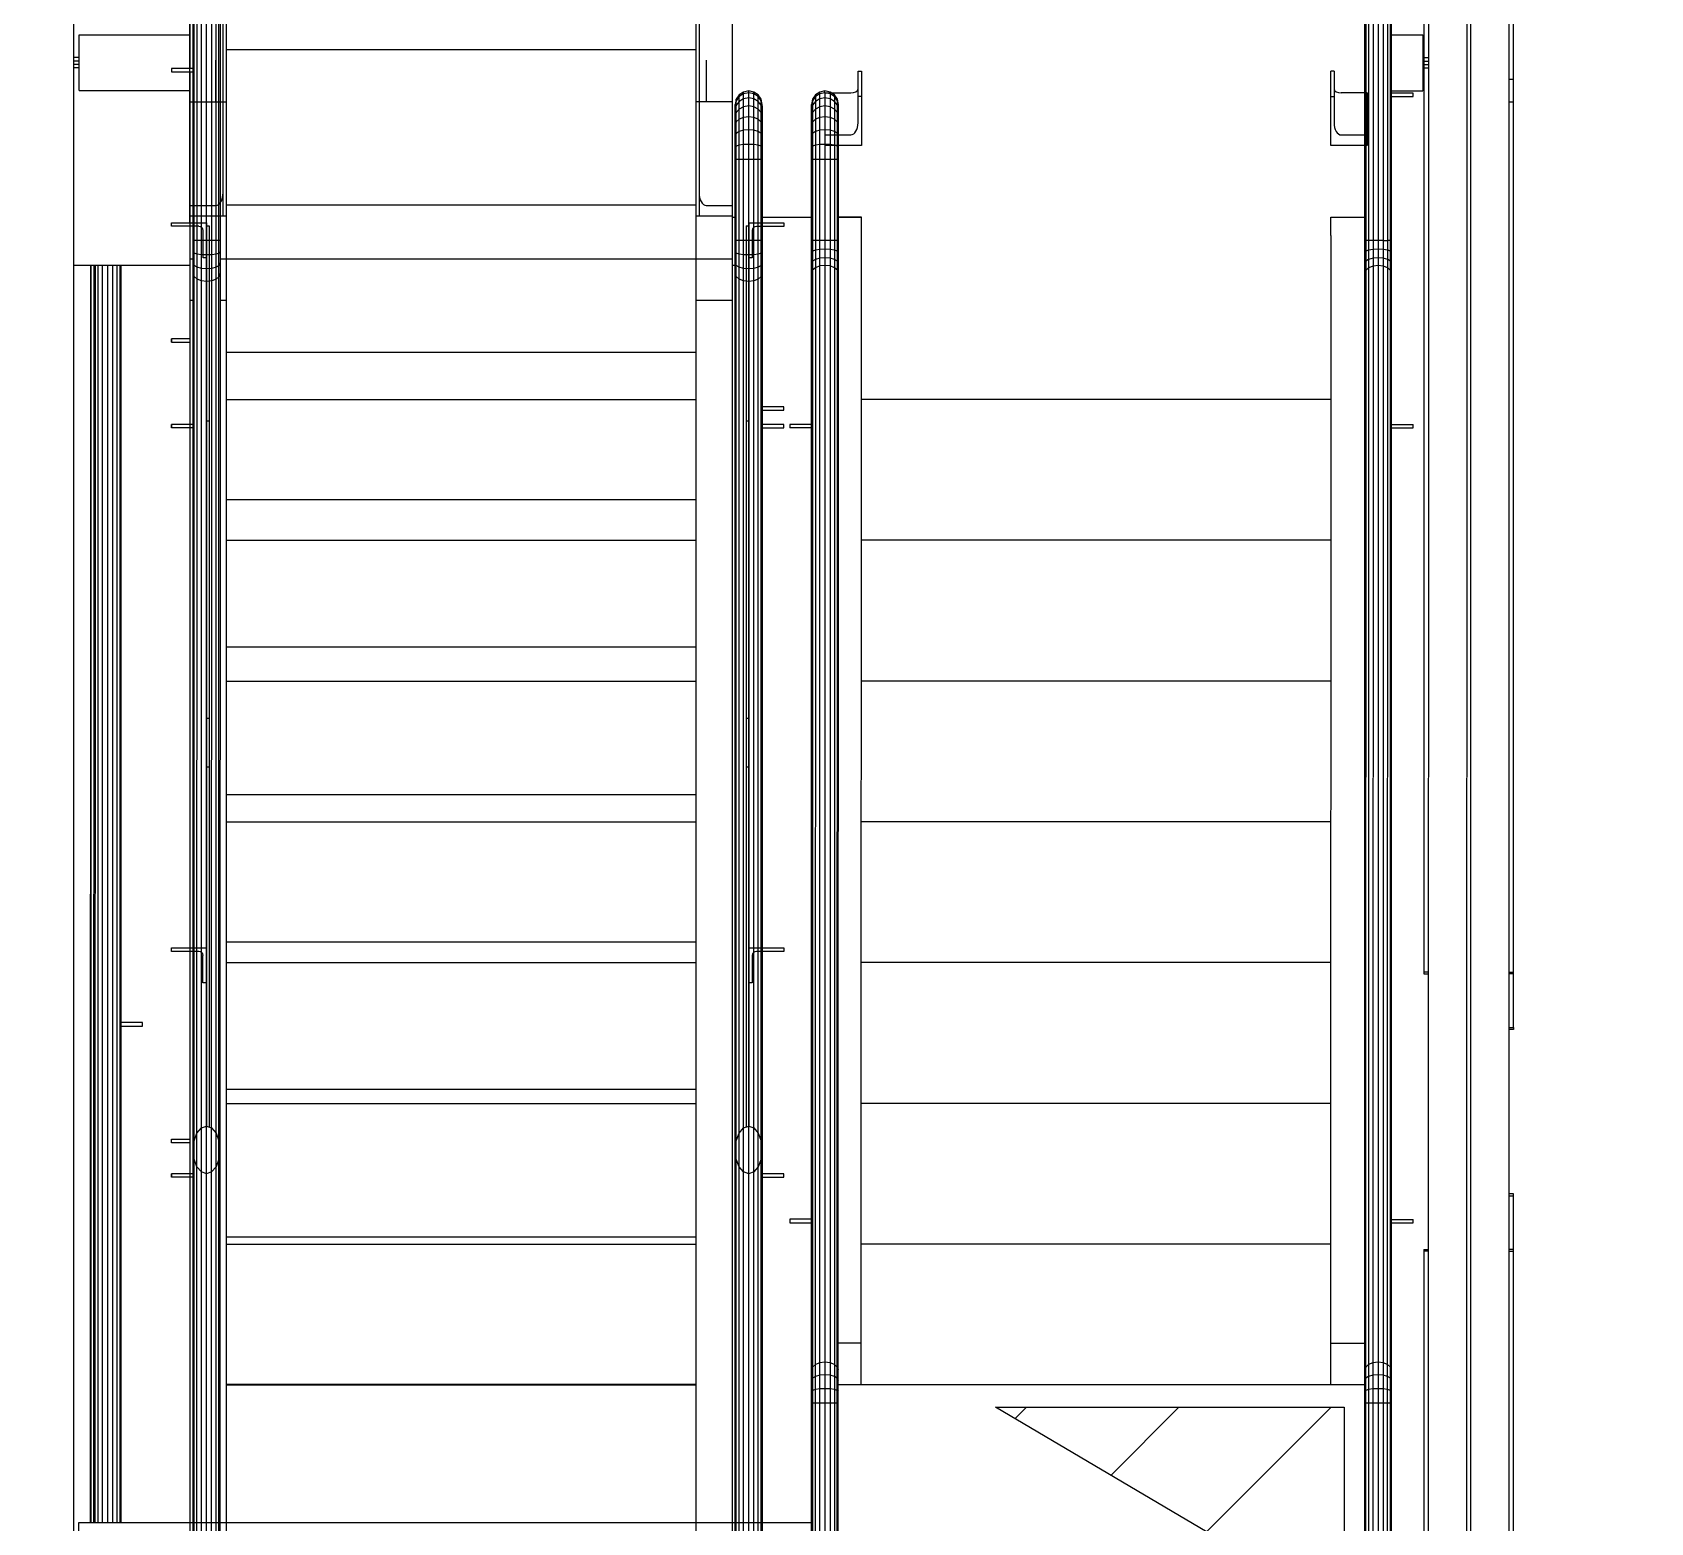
# Model space of a CAD drawing. Header units: metres. Extents: x 0 to 63075, y 0 to 44550.
# Drawn here: x 60623.9 to 61064.1, y 40484 to 40889.3 of the extents above; entities that cross this region are included whole.
import ezdxf

# ---------------------------------------------------------------- set-up
doc = ezdxf.new("R2010")
doc.units = ezdxf.units.M
doc.header["$LTSCALE"] = 75
for name, color, linetype in [('GSB', 7, 'Continuous'), ('ML6', 1, 'Continuous'), ('SDM', 7, 'Continuous'), ('SL1', 8, 'Continuous')]:
    doc.layers.add(name, color=color, linetype=linetype)
doc.styles.add('ROMANS', font='ROMANS.SHX')
doc.dimstyles.new('75___1-75', dxfattribs={"dimscale": 75, "dimtxt": 2.5, "dimasz": 2, "dimexe": 1.5, "dimexo": 1, "dimgap": 0.5, "dimtad": 1, "dimdec": 0, "dimzin": 12, "dimtxsty": 'ROMANS', "dimcen": 0, "dimclrd": 256, "dimclre": 256, "dimclrt": 3, "dimazin": 3, "dimtfac": 1, "dimtdec": 0, "dimtmove": 0, "dimatfit": 0, "dimfxl": 1, "dimlwd": -1, "dimlwe": -1, "dimarcsym": 0})

# ---------------------------------------------------------------- blocks, each defined once
blk = doc.blocks.new('A$C6bae614f')
at = {"layer": 'SL1'}
h = blk.add_hatch(dxfattribs=at)
h.set_pattern_fill('_USER', color=256, scale=195, angle=44.9981, style=0, pattern_type=0)
h.set_pattern_definition([(44.99813, (326091.56, -18363.04), (-137.8813, 137.89033), [])])
h.paths.add_polyline_path([(419996.5, 44391), (419613.2, 44617.3), (420245.1, 44617.3), (420245.1, 44029.3)])
for p, q in [((418160, 44408.3), (418160.1, 48102.3)), ((418161.8, 44408.3), (418161.9, 48102.3)), ((418167.1, 44408.3), (418167.2, 48102.3)), ((418175, 44408.3), (418175.1, 48102.3)), ((418184.4, 44408.3), (418184.5, 48102.3)), ((418193.7, 44408.3), (418193.8, 48102.3)), ((418201.6, 44408.3), (418201.7, 48102.3)), ((418206.9, 44408.3), (418207, 48102.3)), ((418208.9, 48102.3), (418208.8, 44408.3)), ((420282, 42230.2), (420282.2, 48102.2)), ((420284, 48102.2), (420283.8, 42218.4)), ((420289.3, 48102.2), (420289.1, 42210.5)), ((420297.2, 48102.2), (420297, 42205.2)), ((420306.6, 48102.2), (420306.4, 42203.3)), ((420315.9, 48102.2), (420315.7, 42208.3)), ((420323.6, 42213.4), (420323.8, 48102.2)), ((420328.9, 42221.1), (420329.1, 48102.2)), ((420330.8, 42230.2), (420331, 48061.7)), ((420397.5, 48017.2), (420397.3, 42288.2)), ((420467.3, 42288.2), (420467.5, 48017.2)), ((420473.6, 48017.2), (420473.4, 42288.2)), ((420543.5, 48017.2), (420543.3, 42288.2)), ((420551.6, 45305.4), (420551.7, 48029.7)), ((417943.5, 47990.8), (417943.3, 42266.8)), ((418154.5, 47855), (418154.4, 47042.6)), ((418220.3, 42757), (418220.5, 47300.4)), ((419070.5, 47300.4), (419070.3, 42757)), ((420389.3, 47293.3), (420389.2, 45402.2)), ((418154.4, 46762.8), (418154.4, 47242.3)), ((418214.4, 46774.9), (418214.4, 47242.3)), ((419076.6, 47242.3), (419076.6, 46774.9)), ((419136.5, 47242.3), (419136.4, 42757)), ((417953.5, 47103.3), (418154.4, 47103.3)), ((417953.5, 47002.3), (417953.5, 47103.3)), ((420330.9, 47103.2), (420387.4, 47103.2)), ((420387.4, 47103.2), (420387.4, 47002.2)), ((418220.5, 47076.7), (419070.5, 47076.7)), ((417953.5, 47062.3), (417943.5, 47062.3)), ((417943.5, 47056), (417953.5, 47056)), ((417943.5, 47056), (417943.5, 47049.7)), ((417953.5, 47049.7), (417943.5, 47049.7)), ((418201.5, 46982.2), (418201.5, 47057.5)), ((419089.5, 47057.5), (419089.5, 46982.2)), ((420387.4, 47062.2), (420397.5, 47062.2)), ((420387.4, 47055.9), (420397.5, 47055.9)), ((420387.4, 47049.6), (420397.5, 47049.6)), ((417953.5, 47043.4), (417943.5, 47043.4)), ((418160, 47042.6), (418120.9, 47042.6)), ((418120.9, 47042.6), (418120.9, 47036.2)), ((418120.9, 47036.2), (418160, 47036.2)), ((418154.4, 47036.2), (418154.4, 46697.8)), ((419364.4, 47037.6), (419370.5, 47037.6)), ((419364.4, 46944.2), (419364.4, 47037.6)), ((419370.5, 47037.6), (419370.5, 46903.1)), ((420220.5, 46903.1), (420220.5, 47037.6)), ((420226.6, 47037.6), (420220.5, 47037.6)), ((420226.6, 47037.6), (420226.6, 46944.1)), ((420387.4, 47043.3), (420397.5, 47043.3)), ((420543.5, 47023), (420551.7, 47023)), ((417953.5, 47002.3), (418154.4, 47002.3)), ((419144, 46986.6), (419142.1, 46977.3)), ((419149.3, 46994.5), (419144, 46986.6)), ((419149.3, 46991.6), (419144, 46983.9)), ((419144, 46983.9), (419144, 46986.6)), ((419149.2, 44408.3), (419149.3, 46994.5)), ((419157.2, 46999.8), (419149.3, 46994.5)), ((419157.2, 46996.7), (419149.3, 46991.6)), ((419157.2, 46987.7), (419149.3, 46982.9)), ((419157.1, 44408.3), (419157.2, 46999.8)), ((419166.5, 47001.7), (419157.2, 46999.8)), ((419166.5, 46998.6), (419157.2, 46996.7)), ((419166.5, 46989.4), (419157.2, 46987.7)), ((419166.4, 44408.3), (419166.5, 47001.7)), ((419175.9, 46999.8), (419166.5, 47001.7)), ((419175.9, 46996.7), (419166.5, 46998.6)), ((419175.9, 46987.7), (419166.5, 46989.4)), ((419175.8, 44408.3), (419175.9, 46999.8)), ((419183.8, 46994.5), (419175.9, 46999.8)), ((419183.8, 46991.6), (419175.9, 46996.7)), ((419183.8, 46982.9), (419175.9, 46987.7)), ((419183.7, 44408.3), (419183.8, 46994.5)), ((419189.1, 46986.6), (419183.8, 46994.5)), ((419189.1, 46983.9), (419183.8, 46991.6)), ((419189, 44408.3), (419189.1, 46986.6)), ((419190.9, 46977.3), (419189.1, 46986.6)), ((419281.9, 46986.6), (419280, 46977.3)), ((419281.9, 46986.6), (419281.7, 42203.9)), ((419287.2, 46994.5), (419281.9, 46986.6)), ((419287.2, 46991.6), (419281.9, 46983.9)), ((419287.2, 46991.6), (419287, 42196)), ((419295.1, 46999.8), (419287.2, 46994.5)), ((419295.1, 46996.7), (419287.2, 46991.6)), ((419287.2, 46991.6), (419287.2, 46994.5)), ((419295.1, 46987.7), (419287.2, 46982.9)), ((419294.9, 42193.8), (419295.1, 46999.8)), ((419304.4, 47001.7), (419295.1, 46999.8)), ((419304.4, 46998.6), (419295.1, 46996.7)), ((419304.4, 46989.4), (419295.1, 46987.7)), ((419304.4, 46998.6), (419304.3, 42188.9)), ((419304.4, 46998.6), (419304.4, 47001.7)), ((419313.8, 46999.8), (419304.4, 47001.7)), ((419313.8, 46996.7), (419304.4, 46998.6)), ((419304.4, 46998.1), (419351.5, 46998.1)), ((419313.8, 46987.7), (419304.4, 46989.4)), ((419313.8, 46999.8), (419313.6, 42193.8)), ((419321.7, 46994.5), (419313.8, 46999.8)), ((419321.7, 46991.6), (419313.8, 46996.7)), ((419321.7, 46982.9), (419313.8, 46987.7)), ((419321.7, 46994.5), (419321.5, 42196)), ((419327, 46986.6), (419321.7, 46994.5)), ((419327, 46983.9), (419321.7, 46991.6)), ((419327, 46983.9), (419327, 46986.6)), ((419328.8, 46977.3), (419327, 46986.6)), ((419370.5, 46991.6), (419364.4, 46991.6)), ((420220.5, 46991.6), (420226.6, 46991.6)), ((420286.5, 46998.1), (420239.5, 46998.1)), ((420286.5, 46998.1), (420286.5, 46903.1)), ((420330.9, 47002.2), (420387.4, 47002.2)), ((420370, 46997.7), (420330.9, 46997.7)), ((420330.9, 46991.4), (420370, 46991.4)), ((420370, 46991.4), (420370, 46997.7)), ((418154.4, 46982.2), (418220.5, 46982.2)), ((419136.5, 46982.2), (419070.5, 46982.2)), ((419142, 44408.3), (419142.1, 46974.8)), ((419144, 46983.9), (419142.1, 46974.8)), ((419142.1, 46974.8), (419142.1, 46977.3)), ((419144, 46975.8), (419142.1, 46967.4)), ((419144, 46962.8), (419142.1, 46955.5)), ((419143.9, 44408.3), (419144, 46983.9)), ((419149.3, 46982.9), (419144, 46975.8)), ((419149.3, 46969), (419144, 46962.8)), ((419157.2, 46973.1), (419149.3, 46969)), ((419166.5, 46974.5), (419157.2, 46973.1)), ((419175.9, 46973.1), (419166.5, 46974.5)), ((419183.8, 46969), (419175.9, 46973.1)), ((419189.1, 46975.8), (419183.8, 46982.9)), ((419189.1, 46962.8), (419183.8, 46969)), ((419190.9, 46974.8), (419189.1, 46983.9)), ((419190.9, 46967.4), (419189.1, 46975.8)), ((419190.9, 46955.5), (419189.1, 46962.8)), ((419190.9, 46974.8), (419190.8, 44408.3)), ((419190.9, 46974.8), (419190.9, 46977.3)), ((419279.9, 42215.8), (419280, 46974.8)), ((419281.9, 46983.9), (419280, 46974.8)), ((419280, 46974.8), (419280, 46977.3)), ((419281.9, 46975.8), (419280, 46967.4)), ((419281.9, 46962.8), (419280, 46955.5)), ((419287.2, 46982.9), (419281.9, 46975.8)), ((419287.2, 46968.9), (419281.9, 46962.8)), ((419295.1, 46973.1), (419287.2, 46968.9)), ((419304.4, 46974.5), (419295.1, 46973.1)), ((419313.8, 46973.1), (419304.4, 46974.5)), ((419321.7, 46968.9), (419313.8, 46973.1)), ((419327, 46975.8), (419321.7, 46982.9)), ((419327, 46962.8), (419321.7, 46968.9)), ((419326.8, 42206.7), (419327, 46975.8)), ((419328.8, 46974.8), (419327, 46983.9)), ((419327, 46975.8), (419327, 46983.9)), ((419328.8, 46967.4), (419327, 46975.8)), ((419328.8, 46955.5), (419327, 46962.8)), ((419328.7, 42215.8), (419328.8, 46974.8)), ((419328.8, 46974.8), (419328.8, 46977.3)), ((420543.5, 46982.3), (420551.7, 46982.3)), ((419144, 46945.5), (419142.1, 46939.6)), ((419149.3, 46950.4), (419144, 46945.5)), ((419149.3, 46928.2), (419144, 46924.7)), ((419157.2, 46953.7), (419149.3, 46950.4)), ((419157.2, 46930.4), (419149.3, 46928.2)), ((419166.5, 46954.8), (419157.2, 46953.7)), ((419166.5, 46931.3), (419157.2, 46930.4)), ((419175.9, 46953.7), (419166.5, 46954.8)), ((419175.9, 46930.4), (419166.5, 46931.3)), ((419183.8, 46950.4), (419175.9, 46953.7)), ((419183.8, 46928.2), (419175.9, 46930.4)), ((419189.1, 46945.4), (419183.8, 46950.4)), ((419189.1, 46924.7), (419183.8, 46928.2)), ((419190.9, 46939.6), (419189.1, 46945.4)), ((419281.9, 46945.4), (419280, 46939.6)), ((419287.2, 46950.4), (419281.9, 46945.4)), ((419287.2, 46928.1), (419281.9, 46924.7)), ((419295.1, 46953.7), (419287.2, 46950.4)), ((419295.1, 46930.4), (419287.2, 46928.1)), ((419304.4, 46954.8), (419295.1, 46953.7)), ((419304.4, 46931.2), (419295.1, 46930.4)), ((419313.8, 46953.7), (419304.4, 46954.8)), ((419313.8, 46930.4), (419304.4, 46931.2)), ((419321.7, 46950.4), (419313.8, 46953.7)), ((419321.7, 46928.1), (419313.8, 46930.4)), ((419327, 46945.4), (419321.7, 46950.4)), ((419327, 46924.7), (419321.7, 46928.1)), ((419328.8, 46939.6), (419327, 46945.4)), ((419144, 46924.7), (419142.1, 46920.7)), ((419144, 46901.6), (419142.1, 46899.5)), ((419149.3, 46903.4), (419144, 46901.6)), ((419157.2, 46904.5), (419149.3, 46903.4)), ((419166.5, 46905), (419157.2, 46904.5)), ((419175.9, 46904.5), (419166.5, 46905)), ((419183.8, 46903.4), (419175.9, 46904.5)), ((419189.1, 46901.6), (419183.8, 46903.4)), ((419190.9, 46920.7), (419189.1, 46924.7)), ((419190.9, 46899.5), (419189.1, 46901.6)), ((419281.9, 46924.7), (419280, 46920.7)), ((419281.9, 46901.6), (419280, 46899.5)), ((419287.2, 46903.4), (419281.9, 46901.6)), ((419295.1, 46904.5), (419287.2, 46903.4)), ((419304.4, 46905), (419295.1, 46904.5)), ((419304.4, 46922.1), (419351.5, 46922.1)), ((419313.8, 46904.5), (419304.4, 46905)), ((419370.5, 46903.1), (419304.4, 46903.1)), ((419321.7, 46903.4), (419313.8, 46904.5)), ((419327, 46901.6), (419321.7, 46903.4)), ((419328.8, 46920.7), (419327, 46924.7)), ((419328.8, 46899.5), (419327, 46901.6)), ((420286.5, 46903.1), (420220.5, 46903.1)), ((420239.5, 46922.1), (420286.5, 46922.1)), ((419190.9, 46877.3), (419142.1, 46877.3)), ((419281.9, 46877.3), (419280, 46877.3)), ((419287.2, 46877.3), (419281.9, 46877.3)), ((419295.1, 46877.3), (419287.2, 46877.3)), ((419304.4, 46877.3), (419295.1, 46877.3)), ((419313.8, 46877.3), (419304.4, 46877.3)), ((419321.7, 46877.3), (419313.8, 46877.3)), ((419327, 46877.3), (419321.7, 46877.3)), ((419328.8, 46877.3), (419327, 46877.3)), ((418154.4, 46794.5), (418201.5, 46794.5)), ((418220.5, 46795.7), (419070.5, 46795.7)), ((419089.5, 46794.5), (419136.5, 46794.5)), ((418120.9, 46756.5), (418120.9, 46762.8)), ((418120.9, 46762.8), (418184.4, 46762.8)), ((418170.4, 46756.5), (418120.9, 46756.5)), ((418154.4, 46756.5), (418154.3, 42602.3)), ((418220.5, 46774.9), (418154.4, 46774.9)), ((418184.4, 46762.8), (418184.4, 45126.6)), ((418184.4, 46757.2), (418189.2, 46757.2)), ((418189.2, 46757.2), (418189.2, 45124.9)), ((419136.5, 46774.9), (419070.5, 46774.9)), ((419136.5, 46773.2), (419142.1, 46773.2)), ((419161.8, 46757.2), (419161.7, 45124.9)), ((419161.8, 46757.2), (419166.6, 46757.2)), ((419166.6, 46762.8), (419166.5, 45126.5)), ((419166.6, 46762.8), (419230.1, 46762.8)), ((419230.1, 46756.4), (419180.6, 46756.4)), ((419190.9, 46773.2), (419280, 46773.2)), ((419230.1, 46762.8), (419230.1, 46756.4)), ((419328.8, 46773.2), (419370.5, 46773.2)), ((419370.5, 46773.2), (419328.8, 46773.2)), ((419328.8, 46773.2), (419370.5, 46773.2)), ((419370.4, 44733.2), (419370.5, 46773.2)), ((420220.5, 46773.1), (420282.1, 46773.1)), ((420220.5, 46739.6), (420220.5, 46773.1)), ((418161.9, 46731.1), (418160, 46731.1)), ((418167.2, 46731.1), (418161.9, 46731.1)), ((418175.1, 46731.1), (418167.2, 46731.1)), ((418184.4, 46731.1), (418175.1, 46731.1)), ((418178.1, 46699.3), (418178.1, 46748.8)), ((418193.8, 46731.1), (418184.4, 46731.1)), ((418201.7, 46731.1), (418193.8, 46731.1)), ((418207, 46731.1), (418201.7, 46731.1)), ((418208.8, 46731.1), (418207, 46731.1)), ((419183.8, 46731), (419142.1, 46731)), ((419172.9, 46748.8), (419172.9, 46699.3)), ((419189, 46731), (419183.8, 46731)), ((419190.9, 46731), (419189, 46731)), ((419281.9, 46730.9), (419280, 46730.9)), ((419287.2, 46730.9), (419281.9, 46730.9)), ((419295.1, 46730.9), (419287.2, 46730.9)), ((419304.4, 46730.9), (419295.1, 46730.9)), ((419313.8, 46730.9), (419304.4, 46730.9)), ((419321.7, 46730.9), (419313.8, 46730.9)), ((419327, 46730.9), (419321.7, 46730.9)), ((419328.8, 46730.9), (419327, 46730.9)), ((420220.5, 46739.6), (420220.4, 44657.7)), ((420284, 46730.9), (420282.1, 46730.9)), ((420289.3, 46730.9), (420284, 46730.9)), ((420297.2, 46730.9), (420289.3, 46730.9)), ((420306.5, 46730.9), (420297.2, 46730.9)), ((420315.8, 46730.9), (420306.5, 46730.9)), ((420315.8, 46730.9), (420323.8, 46730.9)), ((420329, 46730.9), (420323.8, 46730.9)), ((420330.9, 46730.9), (420329, 46730.9)), ((418154.4, 46697.8), (418160, 46697.8)), ((418161.9, 46707.8), (418160, 46709.8)), ((418167.2, 46706.2), (418161.9, 46707.8)), ((418175.1, 46705), (418167.2, 46706.2)), ((418184.4, 46704.6), (418175.1, 46705)), ((418184.4, 46699.3), (418178.1, 46699.3)), ((418193.8, 46705), (418184.4, 46704.6)), ((418201.7, 46706.2), (418193.8, 46705)), ((418207, 46707.8), (418201.7, 46706.2)), ((418208.8, 46709.8), (418207, 46707.8)), ((418208.8, 46697.8), (418220.5, 46697.8)), ((418220.5, 46697.8), (419136.5, 46697.8)), ((419144, 46707.8), (419142.1, 46709.8)), ((419149.3, 46706.1), (419144, 46707.8)), ((419157.2, 46705), (419149.3, 46706.1)), ((419166.5, 46704.6), (419157.2, 46705)), ((419175.8, 46705), (419166.5, 46704.6)), ((419172.9, 46699.3), (419166.6, 46699.3)), ((419183.8, 46706.1), (419175.8, 46705)), ((419189, 46707.8), (419183.8, 46706.1)), ((419190.9, 46709.8), (419189, 46707.8)), ((419280, 46709.7), (419281.9, 46711.7)), ((419280, 46709.7), (419281.9, 46707.8)), ((419281.9, 46693.4), (419280, 46689.5)), ((419287.2, 46713.4), (419281.9, 46711.7)), ((419287.2, 46696.7), (419281.9, 46693.4)), ((419295.1, 46714.5), (419287.2, 46713.4)), ((419295.1, 46698.9), (419287.2, 46696.7)), ((419304.4, 46714.9), (419295.1, 46714.5)), ((419304.4, 46699.6), (419295.1, 46698.9)), ((419313.8, 46714.5), (419304.4, 46714.9)), ((419313.8, 46698.9), (419304.4, 46699.6)), ((419321.7, 46713.4), (419313.8, 46714.5)), ((419321.7, 46696.7), (419313.8, 46698.9)), ((419327, 46711.7), (419321.7, 46713.4)), ((419327, 46693.4), (419321.7, 46696.7)), ((419328.8, 46709.7), (419327, 46711.7)), ((419328.8, 46689.5), (419327, 46693.4)), ((420284, 46711.7), (420282.1, 46709.7)), ((420284, 46693.4), (420282.1, 46689.5)), ((420289.3, 46713.4), (420284, 46711.7)), ((420289.3, 46696.6), (420284, 46693.4)), ((420297.2, 46714.5), (420289.3, 46713.4)), ((420297.2, 46698.8), (420289.3, 46696.6)), ((420306.5, 46714.9), (420297.2, 46714.5)), ((420306.5, 46699.6), (420297.2, 46698.8)), ((420315.8, 46714.5), (420306.5, 46714.9)), ((420315.8, 46698.8), (420306.5, 46699.6)), ((420323.8, 46713.4), (420315.8, 46714.5)), ((420323.8, 46696.6), (420315.8, 46698.8)), ((420329, 46711.7), (420323.8, 46713.4)), ((420329, 46693.4), (420323.8, 46696.6)), ((420330.9, 46709.7), (420329, 46711.7)), ((420330.9, 46689.5), (420329, 46693.4)), ((417943.5, 46686.3), (418154.4, 46686.3)), ((417974, 46686.3), (417973.9, 44408.3)), ((417975, 46686.3), (417974.9, 44408.3)), ((417980.5, 44408.3), (417980.6, 46686.3)), ((417982.4, 46686.3), (417982.3, 44408.3)), ((417987.7, 46686.3), (417987.6, 44408.3)), ((417995.6, 46686.3), (417995.6, 44408.3)), ((418005, 46686.3), (418004.9, 44408.3)), ((418014.3, 46686.3), (418014.2, 44408.3)), ((418022.2, 46686.3), (418022.1, 44408.3)), ((418027.5, 46686.3), (418027.4, 44408.3)), ((418029.4, 46686.3), (418029.3, 44408.3)), ((418161.9, 46685.7), (418160, 46689.6)), ((418161.9, 46665.6), (418160, 46671.2)), ((418167.2, 46682.4), (418161.9, 46685.7)), ((418167.2, 46660.8), (418161.9, 46665.6)), ((418175.1, 46680.2), (418167.2, 46682.4)), ((418184.4, 46679.4), (418175.1, 46680.2)), ((418193.8, 46680.2), (418184.4, 46679.4)), ((418201.7, 46682.4), (418193.8, 46680.2)), ((418207, 46685.7), (418201.7, 46682.4)), ((418207, 46665.6), (418201.7, 46660.8)), ((418208.8, 46689.6), (418207, 46685.7)), ((418208.8, 46671.2), (418207, 46665.6)), ((419136.5, 46686.3), (419142.1, 46686.3)), ((419144, 46685.6), (419142.1, 46689.5)), ((419144, 46665.5), (419142.1, 46671.1)), ((419149.3, 46682.4), (419144, 46685.6)), ((419149.3, 46660.8), (419144, 46665.5)), ((419157.2, 46680.2), (419149.3, 46682.4)), ((419166.5, 46679.4), (419157.2, 46680.2)), ((419175.8, 46680.2), (419166.5, 46679.4)), ((419183.8, 46682.4), (419175.8, 46680.2)), ((419189, 46685.6), (419183.8, 46682.4)), ((419189, 46665.5), (419183.8, 46660.8)), ((419190.9, 46689.5), (419189, 46685.6)), ((419190.9, 46671.1), (419189, 46665.5)), ((419281.9, 46676.8), (419280, 46671.2)), ((419287.2, 46681.5), (419281.9, 46676.8)), ((419295.1, 46684.7), (419287.2, 46681.5)), ((419304.4, 46685.8), (419295.1, 46684.7)), ((419313.8, 46684.7), (419304.4, 46685.8)), ((419321.7, 46681.5), (419313.8, 46684.7)), ((419327, 46676.8), (419321.7, 46681.5)), ((419328.8, 46671.2), (419327, 46676.8)), ((420284, 46676.7), (420282.1, 46671.2)), ((420289.3, 46681.5), (420284, 46676.7)), ((420297.2, 46684.6), (420289.3, 46681.5)), ((420306.5, 46685.7), (420297.2, 46684.6)), ((420315.8, 46684.6), (420306.5, 46685.7)), ((420323.8, 46681.5), (420315.8, 46684.6)), ((420329, 46676.7), (420323.8, 46681.5)), ((420330.9, 46671.1), (420329, 46676.7)), ((418175.1, 46657.7), (418167.2, 46660.8)), ((418184.4, 46656.6), (418175.1, 46657.7)), ((418193.8, 46657.7), (418184.4, 46656.6)), ((418201.7, 46660.8), (418193.8, 46657.7)), ((419157.2, 46657.6), (419149.3, 46660.8)), ((419166.5, 46656.5), (419157.2, 46657.6)), ((419175.8, 46657.6), (419166.5, 46656.5)), ((419183.8, 46660.8), (419175.8, 46657.6)), ((418154.4, 46622.7), (418160, 46622.7)), ((418208.8, 46622.7), (418220.5, 46622.7)), ((419070.5, 46622.6), (419136.5, 46622.6)), ((418120.9, 46546.5), (418120.9, 46552.8)), ((418154.4, 46552.8), (418120.9, 46552.8)), ((418120.9, 46552.8), (418120.9, 46546.5)), ((418120.9, 46546.5), (418154.4, 46546.5)), ((418220.5, 46528.7), (419070.5, 46528.7)), ((418220.5, 46442.8), (419070.5, 46442.8)), ((419230, 46429.8), (419190.9, 46429.8)), ((419230, 46423.5), (419230, 46429.8)), ((420220.5, 46442.7), (419370.5, 46442.8)), ((418189.2, 46403.7), (418184.4, 46403.7)), ((419166.6, 46403.7), (419161.8, 46403.7)), ((419190.9, 46423.5), (419230, 46423.5)), ((418154.4, 46397.8), (418120.9, 46397.8)), ((418120.9, 46391.5), (418120.9, 46397.8)), ((418120.9, 46397.8), (418120.9, 46397.8)), ((418160, 46397.8), (418120.9, 46397.8)), ((418120.9, 46397.8), (418120.9, 46391.5)), ((418120.9, 46391.5), (418120.9, 46391.5)), ((418160, 46391.5), (418120.9, 46391.5)), ((419230, 46397.8), (419190.9, 46397.8)), ((419190.9, 46391.4), (419230, 46391.4)), ((419230, 46391.4), (419230, 46397.8)), ((419280, 46397.8), (419240.9, 46397.8)), ((419240.9, 46397.8), (419240.9, 46391.4)), ((419280, 46391.4), (419240.9, 46391.4)), ((420330.9, 46397.7), (420370, 46397.7)), ((420330.9, 46391.4), (420370, 46391.4)), ((420370, 46391.4), (420370, 46397.7)), ((418220.5, 46261.6), (419070.5, 46261.6)), ((418220.4, 46187.8), (419070.4, 46187.8)), ((420220.4, 46187.7), (419370.4, 46187.8)), ((418220.4, 45994.6), (419070.4, 45994.5)), ((418220.4, 45932.8), (419070.4, 45932.8)), ((420220.4, 45932.7), (419370.4, 45932.8)), ((418184.4, 45865.4), (418189.2, 45865.4)), ((419161.8, 45865.4), (419166.6, 45865.4)), ((418189.2, 45777), (418184.4, 45777)), ((419166.6, 45777), (419161.8, 45777)), ((418220.4, 45727.5), (419070.4, 45727.5)), ((418220.4, 45677.8), (419070.4, 45677.8)), ((420220.4, 45677.7), (419370.4, 45677.8)), ((418120.9, 45449.5), (418184.4, 45449.5)), ((418120.9, 45443.1), (418120.9, 45449.5)), ((418170.4, 45443.1), (418120.9, 45443.1)), ((418178, 45386), (418178, 45435.5)), ((418220.4, 45460.5), (419070.4, 45460.4)), ((419166.6, 45449.4), (419230.1, 45449.4)), ((419172.9, 45435.4), (419172.9, 45385.9)), ((419230.1, 45443.1), (419180.6, 45443.1)), ((419230.1, 45449.4), (419230.1, 45443.1)), ((418220.4, 45422.8), (419070.4, 45422.8)), ((420220.4, 45422.7), (419370.4, 45422.8)), ((420397.4, 45405.3), (420389.2, 45405.3)), ((420543.4, 45405.3), (420551.6, 45405.3)), ((418184.4, 45386), (418178, 45386)), ((419172.9, 45385.9), (419166.6, 45385.9)), ((420389.2, 45402.2), (420397.4, 45402.2)), ((420551.6, 45402.2), (420543.4, 45402.2)), ((418068.4, 45314.1), (418029.3, 45314.1)), ((418029.3, 45307.7), (418068.4, 45307.7)), ((418068.4, 45307.7), (418068.4, 45314.1)), ((420543.4, 45305.4), (420551.6, 45305.4)), ((420551.6, 45301.6), (420543.4, 45301.6)), ((420551.6, 45305.4), (420551.6, 45301.6)), ((418220.4, 45193.4), (419070.4, 45193.4)), ((418220.4, 45167.8), (419070.4, 45167.8)), ((420220.4, 45167.7), (419370.4, 45167.8)), ((418161.8, 45100), (418167.1, 45114)), ((418167.1, 45114), (418175, 45123.3)), ((418167.1, 45053), (418167.1, 45114)), ((418175, 45123.3), (418184.4, 45126.6)), ((418175, 45043.6), (418175, 45123.3)), ((418184.4, 45126.6), (418193.7, 45123.3)), ((418184.4, 45040.4), (418184.4, 45126.6)), ((418193.7, 45123.3), (418201.6, 45114)), ((418193.7, 45043.6), (418193.7, 45123.3)), ((418201.6, 45114), (418206.9, 45100)), ((418201.6, 45053), (418201.6, 45114)), ((419143.9, 45100), (419149.2, 45113.9)), ((419149.2, 45113.9), (419157.1, 45123.3)), ((419149.2, 45053), (419149.2, 45113.9)), ((419157.1, 45123.3), (419166.5, 45126.6)), ((419157.1, 45043.6), (419157.1, 45123.3)), ((419166.5, 45126.6), (419175.8, 45123.3)), ((419166.5, 45040.3), (419166.5, 45126.6)), ((419175.8, 45123.3), (419183.7, 45113.9)), ((419175.8, 45043.6), (419175.8, 45123.3)), ((419183.7, 45113.9), (419189, 45100)), ((419183.7, 45053), (419183.7, 45113.9)), ((418120.9, 45102.8), (418154.4, 45102.8)), ((418120.9, 45096.5), (418120.9, 45102.8)), ((418120.9, 45096.5), (418120.9, 45102.8)), ((418154.4, 45096.5), (418120.9, 45096.5)), ((418159.9, 42566.2), (418160, 45083.5)), ((418160, 45083.5), (418161.8, 45100)), ((418161.8, 45067), (418160, 45083.5)), ((418161.8, 45067), (418161.8, 45100)), ((418206.9, 45100), (418208.8, 45083.5)), ((418206.9, 45067), (418206.9, 45100)), ((418208.8, 45083.5), (418206.9, 45067)), ((418208.8, 45083.5), (418208.7, 42566.2)), ((419142, 42566.2), (419142.1, 45083.5)), ((419142.1, 45083.5), (419143.9, 45100)), ((419143.9, 45066.9), (419142.1, 45083.5)), ((419143.9, 45066.9), (419143.9, 45100)), ((419189, 45100), (419190.9, 45083.4)), ((419189, 45066.9), (419189, 45100)), ((419190.9, 45083.4), (419189, 45066.9)), ((419190.9, 45083.4), (419190.8, 42566.2)), ((418161.7, 42561), (418161.8, 45067)), ((418167.1, 45053), (418161.8, 45067)), ((418167, 42556.5), (418167.1, 45053)), ((418175, 45043.6), (418167.1, 45053)), ((418201.6, 45053), (418193.7, 45043.6)), ((418201.5, 42556.5), (418201.6, 45053)), ((418206.9, 45067), (418201.6, 45053)), ((418206.8, 42560.9), (418206.9, 45067)), ((419143.8, 42560.9), (419143.9, 45066.9)), ((419149.2, 45053), (419143.9, 45066.9)), ((419149.1, 42556.4), (419149.2, 45053)), ((419157.1, 45043.6), (419149.2, 45053)), ((419183.7, 45053), (419175.8, 45043.6)), ((419183.6, 42556.4), (419183.7, 45053)), ((419189, 45066.9), (419183.7, 45053)), ((419188.9, 42560.9), (419189, 45066.9)), ((418120.9, 45040.3), (418120.9, 45040.3)), ((418120.9, 45034), (418120.9, 45040.3)), ((418160, 45040.3), (418120.9, 45040.3)), ((418120.9, 45040.3), (418120.9, 45034)), ((418120.9, 45034), (418120.9, 45034)), ((418160, 45034), (418120.9, 45034)), ((418184.4, 45040.4), (418175, 45043.6)), ((418175, 42553.5), (418175, 45043.6)), ((418184.3, 42552.4), (418184.4, 45040.4)), ((418193.7, 45043.6), (418184.4, 45040.4)), ((418193.6, 42553.5), (418193.7, 45043.6)), ((419157, 42553.4), (419157.1, 45043.6)), ((419166.5, 45040.3), (419157.1, 45043.6)), ((419166.4, 42552.4), (419166.5, 45040.3)), ((419175.8, 45043.6), (419166.5, 45040.3)), ((419175.7, 42553.4), (419175.8, 45043.6)), ((419230, 45040.3), (419190.9, 45040.3)), ((419190.9, 45033.9), (419230, 45033.9)), ((419230, 45033.9), (419230, 45040.3)), ((420551.6, 45003.9), (420543.4, 45003.9)), ((420543.4, 45000.1), (420551.6, 45000.1)), ((420551.5, 42275.7), (420551.6, 45000.1)), ((420551.6, 45000.1), (420551.6, 45003.9)), ((419280, 44957.8), (419240.9, 44957.8)), ((419240.9, 44957.8), (419240.9, 44951.4)), ((419240.9, 44951.4), (419280, 44951.4)), ((420330.8, 44957.7), (420369.9, 44957.7)), ((420330.8, 44951.4), (420369.9, 44951.4)), ((420369.9, 44951.4), (420369.9, 44957.7)), ((418220.4, 44926.3), (419070.4, 44926.3)), ((418220.4, 44912.8), (419070.4, 44912.8)), ((420220.4, 44912.7), (419370.4, 44912.8)), ((420389.2, 44903.2), (420389.1, 42355.5)), ((420389.2, 44903.2), (420397.4, 44903.2)), ((420397.4, 44900.1), (420389.2, 44900.1)), ((420551.6, 44903.2), (420543.4, 44903.2)), ((420543.4, 44900.1), (420551.6, 44900.1)), ((419370.4, 44733.2), (419328.8, 44733.2)), ((419370.4, 44657.8), (419370.4, 44733.2)), ((420282, 44733.1), (420220.4, 44733.1)), ((419281.8, 44689.9), (419280, 44684.3)), ((419281.8, 44669.9), (419280, 44666)), ((419287.1, 44694.6), (419281.8, 44689.9)), ((419287.1, 44673.1), (419281.8, 44669.9)), ((419295, 44697.8), (419287.1, 44694.6)), ((419295, 44675.3), (419287.1, 44673.1)), ((419304.4, 44698.9), (419295, 44697.8)), ((419304.4, 44676.1), (419295, 44675.3)), ((419313.7, 44697.8), (419304.4, 44698.9)), ((419313.7, 44675.3), (419304.4, 44676.1)), ((419321.6, 44694.6), (419313.7, 44697.8)), ((419321.6, 44673.1), (419313.7, 44675.3)), ((419326.9, 44689.9), (419321.6, 44694.6)), ((419326.9, 44669.9), (419321.6, 44673.1)), ((419328.8, 44684.3), (419326.9, 44689.9)), ((419328.8, 44666), (419326.9, 44669.9)), ((420283.9, 44689.9), (420282, 44684.3)), ((420283.9, 44669.8), (420282, 44665.9)), ((420289.2, 44694.6), (420283.9, 44689.9)), ((420289.2, 44673.1), (420283.9, 44669.8)), ((420297.1, 44697.8), (420289.2, 44694.6)), ((420297.1, 44675.3), (420289.2, 44673.1)), ((420306.4, 44698.9), (420297.1, 44697.8)), ((420306.4, 44676), (420297.1, 44675.3)), ((420315.8, 44697.8), (420306.4, 44698.9)), ((420315.8, 44675.3), (420306.4, 44676)), ((420323.7, 44694.6), (420315.8, 44697.8)), ((420323.7, 44673.1), (420315.8, 44675.3)), ((420329, 44689.9), (420323.7, 44694.6)), ((420329, 44669.8), (420323.7, 44673.1)), ((420330.8, 44684.3), (420329, 44689.9)), ((420330.8, 44665.9), (420329, 44669.8)), ((418220.4, 44659.3), (419070.4, 44659.2)), ((418220.4, 44657.8), (419070.4, 44657.8)), ((419281.8, 44647.8), (419280, 44645.8)), ((419287.1, 44649.4), (419281.8, 44647.8)), ((419295, 44650.6), (419287.1, 44649.4)), ((419304.4, 44650.9), (419295, 44650.6)), ((419313.7, 44650.6), (419304.4, 44650.9)), ((419321.6, 44649.4), (419313.7, 44650.6)), ((419326.9, 44647.8), (419321.6, 44649.4)), ((419328.8, 44645.8), (419326.9, 44647.8)), ((420282, 44657.7), (419328.8, 44657.8)), ((420283.9, 44647.7), (420282, 44645.7)), ((420289.2, 44649.4), (420283.9, 44647.7)), ((420297.1, 44650.5), (420289.2, 44649.4)), ((420306.4, 44650.9), (420297.1, 44650.5)), ((420315.8, 44650.5), (420306.4, 44650.9)), ((420323.7, 44649.4), (420315.8, 44650.5)), ((420329, 44647.7), (420323.7, 44649.4)), ((420330.8, 44645.7), (420329, 44647.7)), ((419328.8, 44624.6), (419280, 44624.6)), ((420330.8, 44624.5), (420282, 44624.5)), ((417953.4, 44408.3), (419280, 44408.3)), ((417953.4, 44307.3), (417953.4, 44408.3))]:
    blk.add_line(p, q, dxfattribs=at)
blk.add_lwpolyline([(419996.5, 44391), (419613.2, 44617.3), (420245.1, 44617.3), (420245.1, 44029.3)], close=True, dxfattribs=at)
for centre, start, end in [((418170.4, 46748.8), 359.9981, 89.9981), ((419180.6, 46748.8), 89.9981, 179.9981), ((418170.4, 45435.5), 359.9981, 89.9981), ((419180.6, 45435.4), 89.9981, 179.9981)]:
    blk.add_arc(centre, 7.65, start, end, dxfattribs=at)
for centre, major_axis, ratio, start_param, end_param in [((419351.5, 47005.6), (12.9, 0), 0.584921, 4.712389, 6.283185), ((420239.5, 47005.6), (-12.9, 0), 0.584921, 0, 1.570796), ((419351.5, 46944.2), (0, -22.1), 0.584921, 0, 1.570796), ((420239.5, 46944.1), (0, -22.1), 0.584921, 4.712389, 6.283185), ((418201.5, 46817.3), (0, -22.8), 0.565757, 0, 1.570796), ((419089.5, 46817.3), (0, 22.8), 0.565757, 1.570796, 3.141593)]:
    blk.add_ellipse(centre, major_axis=major_axis, ratio=ratio, start_param=start_param, end_param=end_param, dxfattribs=at)
blk = doc.blocks.new('zw$15D4')
at = {"layer": 'ML6', "xscale": 0.2502808837766805, "yscale": 0.2502808837766805, "zscale": 0.2502808837766805}
blk.add_blockref('A$C6bae614f', (-85544.74, -3177.34), dxfattribs=at)

msp = doc.modelspace()

# ---------------------------------------------------------------- block references
at = {"layer": 'GSB', "xscale": 0.6000000000000068, "yscale": 0.6000000000000068, "zscale": 0.6000000000000068}
msp.add_blockref('zw$15D4', (49200, 35721.63), dxfattribs=at)

# ---------------------------------------------------------------- leaders
at = {"layer": 'SDM'}
msp.add_leader([(52766.71, 37891.88), (59453.13, 42438.72), (62243.43, 42438.72)], dimstyle='75___1-75', override={"dimtad": 0}, dxfattribs=at)

doc.saveas('drawing.dxf')
